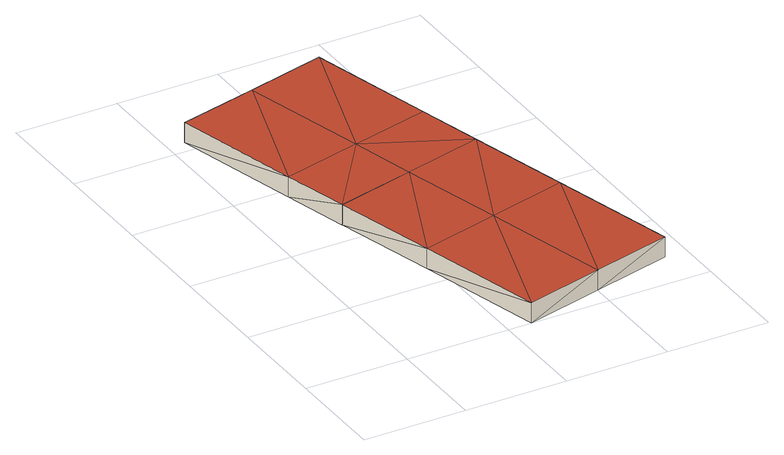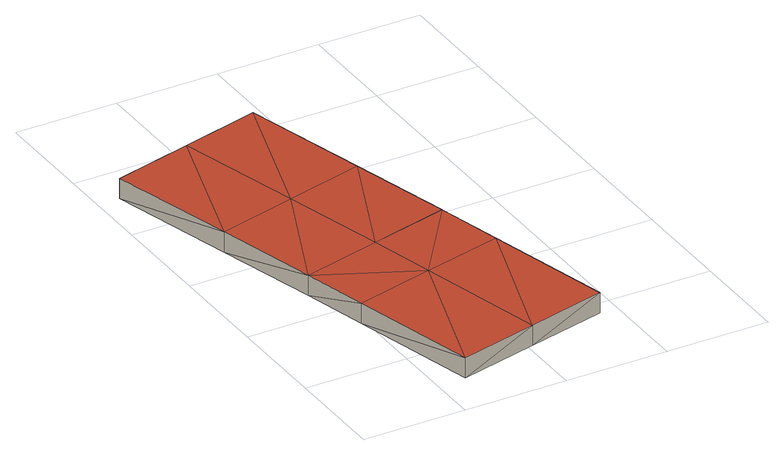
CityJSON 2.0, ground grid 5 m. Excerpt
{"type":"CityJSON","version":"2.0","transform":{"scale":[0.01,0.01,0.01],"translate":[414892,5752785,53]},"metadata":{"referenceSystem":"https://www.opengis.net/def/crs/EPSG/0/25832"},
"CityObjects":{
"building1":{"type":"Building","attributes":{"Geometrietyp2DReferenz":"2000","Gemeindeschluessel":"05515000","function":"53001_1800","roofType":"9999","measuredHeight":1},"geometry":[{"type":"Solid","lod":"2","boundaries":[[[[0,1,2]],[[1,3,2]],[[4,5,0]],[[5,1,0]],[[6,7,4]],[[7,5,4]],[[8,9,6]],[[9,7,6]],[[10,11,8]],[[11,9,8]],[[12,13,10]],[[13,11,10]],[[14,15,12]],[[15,13,12]],[[16,17,14]],[[17,15,14]],[[18,19,16]],[[19,17,16]],[[20,21,18]],[[21,19,18]],[[22,23,20]],[[23,21,20]],[[24,25,22]],[[25,23,22]],[[26,27,24]],[[27,25,24]],[[2,3,26]],[[3,27,26]],[[28,3,1]],[[28,1,5]],[[29,28,7]],[[7,28,5]],[[30,29,7]],[[30,7,9]],[[13,30,9]],[[13,9,11]],[[25,27,3]],[[25,3,28]],[[23,25,28]],[[23,28,29]],[[29,21,23]],[[19,21,29]],[[19,29,17]],[[17,29,30]],[[15,17,30]],[[15,30,13]],[[31,0,2]],[[31,4,0]],[[32,6,31]],[[6,4,31]],[[33,6,32]],[[33,8,6]],[[12,8,33]],[[22,31,24]],[[12,10,8]],[[24,2,26]],[[24,31,2]],[[22,32,31]],[[32,22,20]],[[18,32,20]],[[18,16,32]],[[16,33,32]],[[14,33,16]],[[14,12,33]]]],"semantics":{"surfaces":[{"type":"WallSurface"},{"type":"GroundSurface"},{"type":"RoofSurface"}],"values":[[0,0,0,0,0,0,0,0,0,0,0,0,0,0,0,0,0,0,0,0,0,0,0,0,0,0,0,0,1,1,1,1,1,1,1,1,1,1,1,1,1,1,1,1,1,1,2,2,2,2,2,2,2,2,2,2,2,2,2,2,2,2,2,2]]}}]}
},
"vertices":[
[863,2263,157],[863,2263,57],[475,2166,157],[475,2166,57],[1020,1640,158],[1020,1640,58],[1099,1322,159],[1099,1322,59],[1229,824,158],[1229,824,58],[1390,202,157],[1390,202,57],[1003,102,157],[1003,102,57],[616,1,157],[616,1,57],[455,623,158],[455,623,58],[325,1123,159],[325,1123,59],[324,1124,159],[324,1124,59],[324,1126,159],[324,1126,59],[244,1446,158],[244,1446,58],[87,2069,157],[87,2069,57],[632,1543,58],[712,1223,59],[842,723,58],[632,1543,158],[712,1223,159],[842,723,158]
]}
